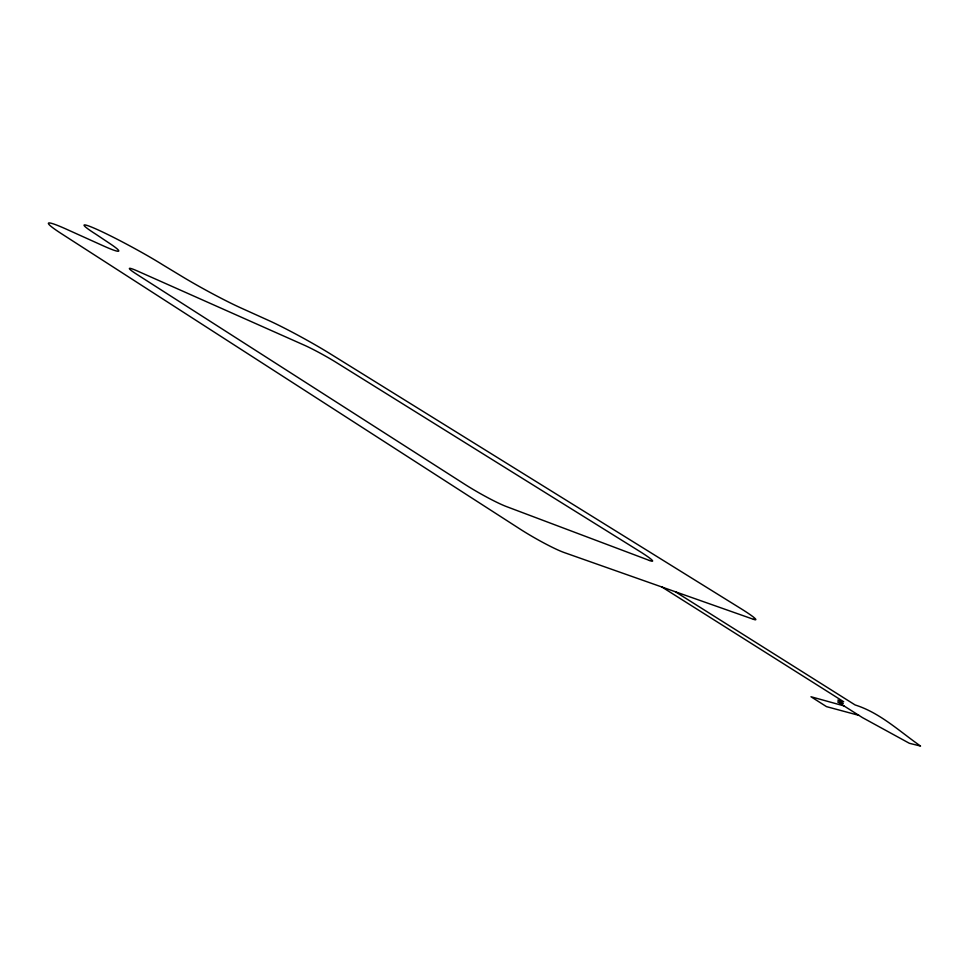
<?xml version="1.0" encoding="UTF-8"?>
<svg xmlns="http://www.w3.org/2000/svg" width="969" height="969" viewBox="0 0 969 969"><rect width="100%" height="100%" fill="white"/><g stroke="black" fill="none" stroke-linecap="round" stroke-linejoin="round"><path stroke-width="1.45" d="M858.897 715.364L826.496 706.631L810.98 696.747L843.89 705.868M675.332 591.744L855.118 704.96C879.961 712.748 899.45 731.329 920.55 746.057L909.382 743.296L862.434 717.593L837.676 701.931L843.272 703.506L837.858 700.078L843.696 701.738L661.96 587.032M753.446 619.3L564.188 552.548A36.265 3.513 29.6 0 1 520.038 529.05L61.41 233.662A59.448 4.445 28.3 0 1 66.607 229.29L102.678 245.569A56.347 3.937 28.3 0 0 110.321 243.873L96.052 234.341A52.035 3.488 28.4 0 1 98.535 230.113A52.035 3.488 28.4 0 1 162.78 264.828L182.16 276.553A50.315 3.295 28.6 0 0 240.7 307.851L268.958 320.606A50.388 3.367 28.8 0 1 330.078 353.709L740.922 608.629A29.869 2.289 30 0 1 753.446 619.3M649.496 560.482L506.436 506.569A33.806 3.064 29.4 0 1 464.926 484.391L136.593 274.179A29.651 2.253 28.4 0 1 137.574 271.078L304.545 345.291A25.836 1.781 28.9 0 1 336.134 362.382L639.298 551.143A29.47 2.289 29.7 0 1 649.496 560.482"/></g></svg>
